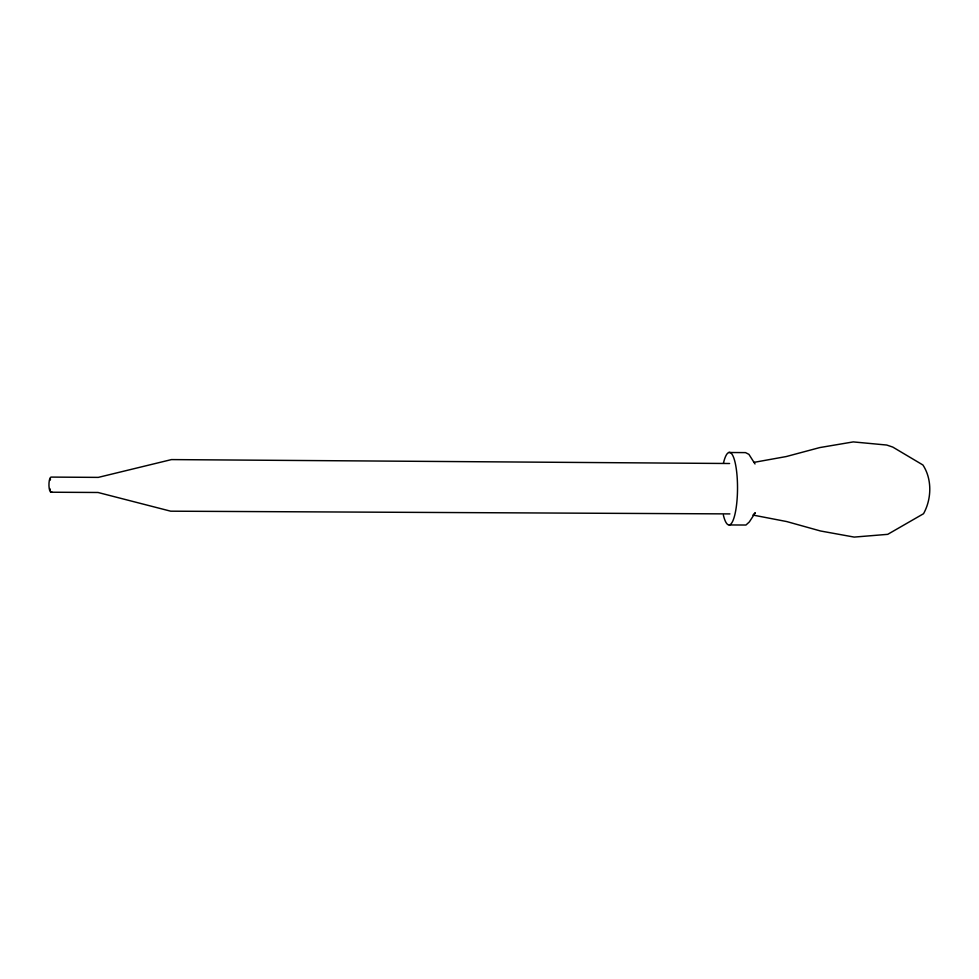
<?xml version="1.0" encoding="UTF-8"?>
<svg xmlns="http://www.w3.org/2000/svg" width="979" height="979" viewBox="0 0 979 979"><rect width="100%" height="100%" fill="white"/><g stroke="black" fill="none" stroke-linecap="round" stroke-linejoin="round"><path stroke-width="1.47" d="M753.671 514.281L755.323 512.739L749.327 521.942L745.961 525.025L729.184 524.952M753.977 462.369L786.21 456.557L819.778 447.574L853.26 441.908L886.729 445.041L892.762 447.073L922.916 464.988C932.253 479.233 931.678 499.033 923.527 513.718L887.733 534.338L854.214 537.092L820.512 530.985L786.712 521.562L752.839 515.04M729.893 513.902L170.689 511.185L98.022 492.486L50.908 492.217M729.6 463.508L171.472 459.592L98.292 477.385L51.214 477.091A7.575 2.105 -89.7 0 0 48.962 485.743A7.575 2.105 -89.7 0 0 51.728 491.776M728.792 452.494L745.521 452.616L748.911 454.342L755.017 463.96M50.333 489.928A5.837 1.615 -89.7 0 1 49.831 488.57M50.002 480.31A5.837 1.615 -89.7 0 1 50.553 479.147M723.469 463.104A36.284 8.309 -89.7 0 1 735.168 462.724A36.284 8.309 -89.7 0 1 735.058 513.816A36.284 8.309 -89.7 0 1 723.359 515.052"/></g></svg>
